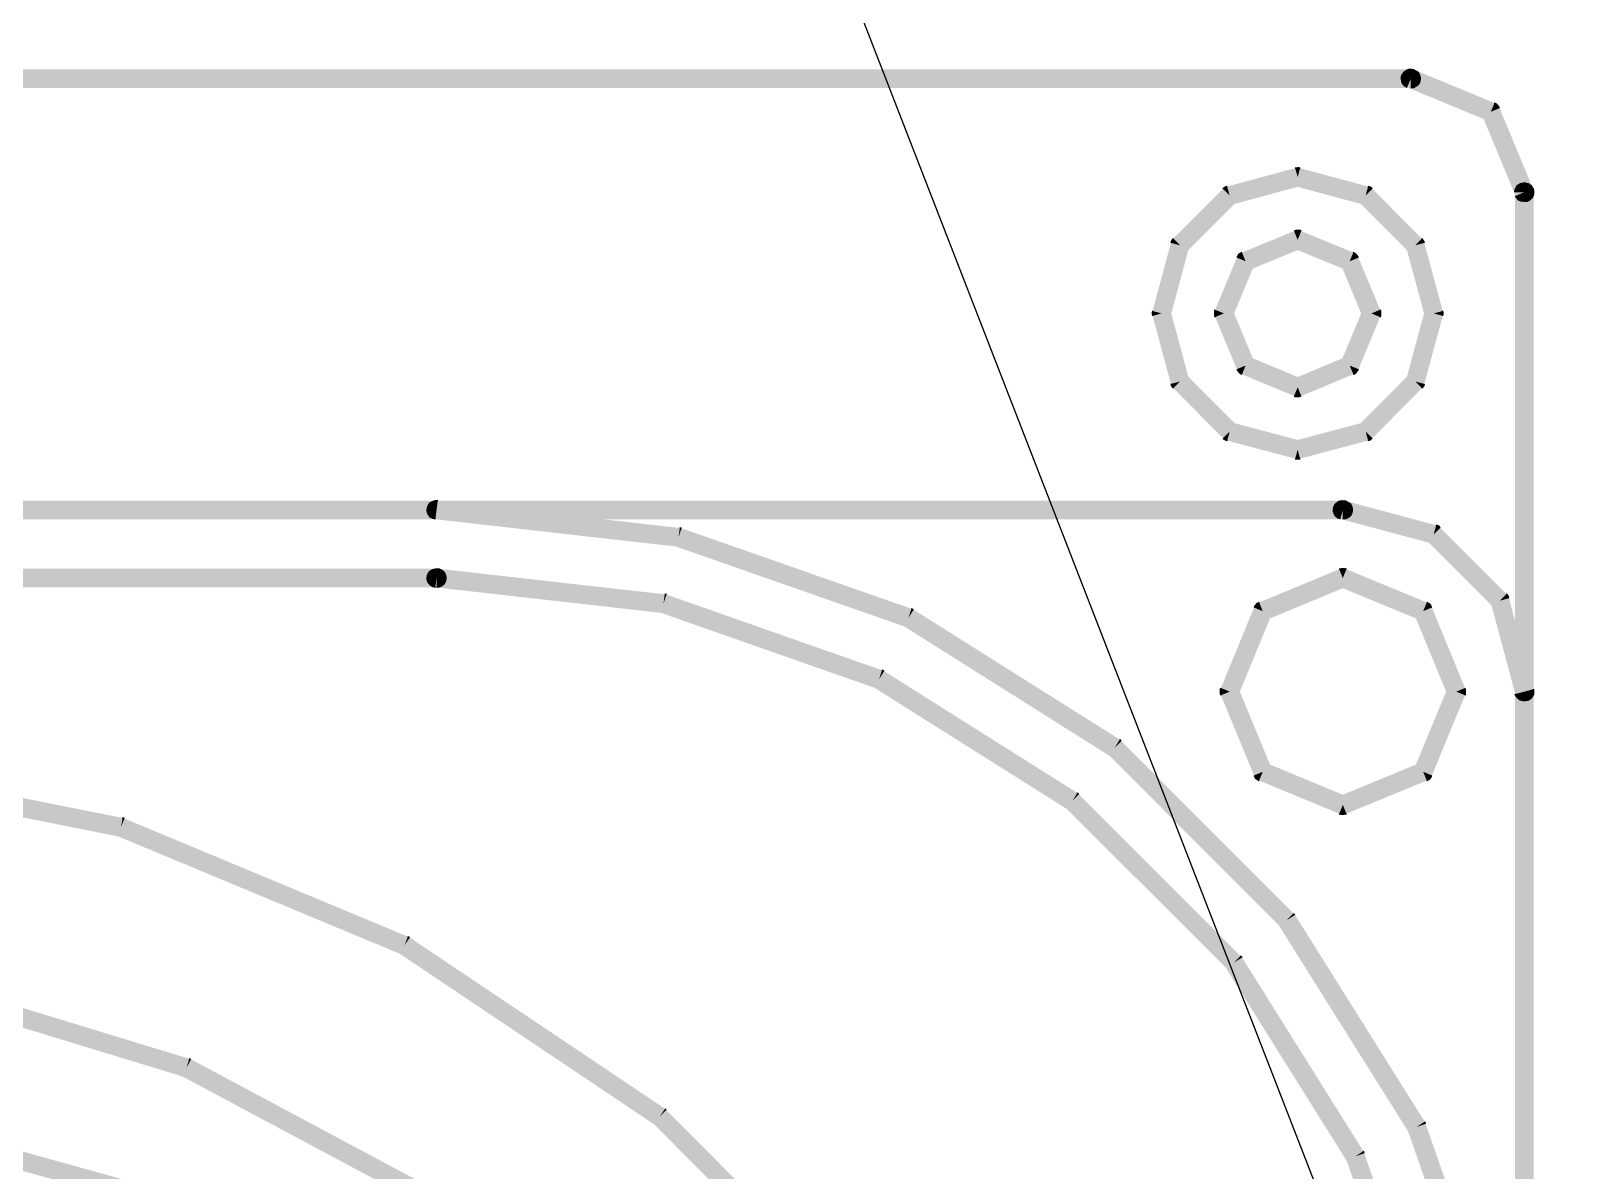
# Model space of a CAD drawing. Header units: millimetres. Extents: x -27384 to -11847, y 105622 to 113060.
# Drawn here: x -20697.3 to -20628.7, y 111512.5 to 111562.7 of the extents above; entities that cross this region are included whole.
import ezdxf

# ---------------------------------------------------------------- set-up
doc = ezdxf.new("R2010")
doc.units = ezdxf.units.MM
doc.linetypes.add('DASHDOT', pattern=[25.4, 12.7, -6.35, 0, -6.35])
doc.linetypes.add('HIDDEN', pattern=[9.524999999999999, 6.35, -3.175])
doc.layers.get('0').update_dxf_attribs({"color": 1, "linetype": 'DASHDOT'})
for name, color, linetype in [('01粗实线', 7, 'Continuous'), ('1', 4, 'Continuous'), ('3', 6, 'HIDDEN')]:
    doc.layers.add(name, color=color, linetype=linetype)

# ---------------------------------------------------------------- blocks, each defined once
blk = doc.blocks.new('G$CBD4B754B')
at = {"transparency": 33554559}
for points in [[(-76.88780595131175, 99.44467736022489), (-76.88780595131175, 99.03308769360774), (-76.88780595131175, 98.6214980269906), (76.7816128878585, 98.6214980269906), (76.7816128878585, 99.03308769360774), (76.7816128878585, 99.44467736022489)], [(76.7816128878585, 99.03308769360774), (76.6226894756619, 98.647863201365), (76.51649641220865, 98.70132591606762), (76.43740088908817, 98.79433639233139), (76.38393817438555, 98.90052945578282), (76.3707555871988, 99.01990510642008), (76.3707555871988, 99.13928075705826), (76.42421830190142, 99.24547382050969), (76.5033138250219, 99.33848429677346), (76.5963243012884, 99.40439723270902), (76.70251736473801, 99.44467736022489), (76.82189301537801, 99.44467736022489), (76.94126866601437, 99.41757981989576)], [(80.14903154818967, 97.18825785337867), (80.3079549603899, 97.5727499796667), (80.46687837259014, 97.95797447190944), (76.94126866601437, 99.41757981989576), (76.7816128878585, 99.03308769360774), (76.6226894756619, 98.647863201365)], [(76.7816128878585, 99.03308769360774), (76.7816128878585, 99.44467736022489), (76.9009885384985, 99.43149477303723), (77.0071816019481, 99.37803205833461), (77.1001920782146, 99.31138675644524), (77.16610501414834, 99.20519369299382), (77.19247018852184, 99.08581804235564), (77.19247018852184, 98.97962497890421), (77.16610501414834, 98.86024932826604), (77.1001920782146, 98.75405626481552), (77.0071816019481, 98.68814332888087), (76.9009885384985, 98.63468061417734), (76.7816128878585, 98.6214980269906)], [(81.39478603736643, 93.86990771202181), (81.77927816365263, 94.02956349017586), (82.16377028994248, 94.18848690237519), (80.69244708667975, 97.73240575782074), (80.3079549603899, 97.5727499796667), (79.92346283410006, 97.41382656746737)], [(80.3079549603899, 97.5727499796667), (80.69244708667975, 97.73240575782074), (80.66534954635063, 97.78513610656864), (80.62580178478674, 97.83859882127217), (80.5862540232265, 97.87814658283332), (80.54670626166626, 97.9184267103492), (80.46687837259014, 97.95797447190944)], [(71.90405562865999, 94.29467996582662), (71.79786256521038, 94.6930870452561), (71.69166950175713, 95.09076175873179), (68.69629274648469, 94.28149737863896), (68.8024858099343, 93.88309029920947), (68.90794650743192, 93.48541558573379)], [(71.79786256521038, 94.6930870452561), (71.90405562865999, 95.09076175873179), (71.85059291395737, 95.10394434591853), (71.78467997802363, 95.10394434591853), (71.69166950175713, 95.09076175873179)], [(74.68777862298884, 93.48541558573379), (74.79323932048283, 93.88309029920947), (74.89943238393607, 94.28149737863896), (71.90405562865999, 95.09076175873179), (71.79786256521038, 94.6930870452561), (71.69166950175713, 94.29467996582662)], [(69.09396745995764, 93.5908762832305), (68.8024858099343, 93.88309029920947), (68.51027179395533, 94.17530431518844), (66.32342705281917, 91.9855301102316), (66.61490870284251, 91.69331609425262), (66.90639035286586, 91.40110207827365)], [(68.8024858099343, 93.88309029920947), (68.69629274648469, 94.28149737863896), (68.64283003178207, 94.26831479145221), (68.59009968303144, 94.24194961707781), (68.51027179395533, 94.17530431518844)], [(76.68933477755127, 91.40110207827365), (76.98081642757461, 91.69331609425262), (77.27229807759795, 91.9855301102316), (75.0854533364618, 94.17530431518844), (74.79323932048283, 93.88309029920947), (74.50175767045948, 93.5908762832305)], [(74.79323932048283, 93.88309029920947), (75.0854533364618, 94.17530431518844), (75.04517320894593, 94.2148520767496), (74.99244286019893, 94.25513220426546), (74.89943238393607, 94.28149737863896)], [(81.77927816365263, 94.02956349017586), (81.3684208629893, 94.02956349017586), (81.38160345017968, 94.14893914081404), (81.43433379892667, 94.25513220426546), (81.50097910081604, 94.34741031457452), (81.60717216426565, 94.4140556164648), (81.72581544895002, 94.44042079083829), (81.83200851239963, 94.44042079083829), (81.95138416303962, 94.4140556164648), (82.05757722648923, 94.34741031457452), (82.1234901624266, 94.25513220426546), (82.17695287712922, 94.14893914081404), (82.19013546431597, 94.02956349017586)], [(82.19013546431597, 94.02956349017586), (81.77927816365263, 94.02956349017586), (81.3684208629893, 94.02956349017586), (81.3684208629893, -125.9094535041359), (81.77927816365263, -125.9094535041359), (82.19013546431597, -125.9094535041359)], [(81.77927816365263, 94.02956349017586), (82.16377028994248, 94.18848690237519), (82.19013546431597, 94.06911125173701), (82.19013546431597, 93.94973560109884), (82.15058770275573, 93.84354253764832), (82.08394240086272, 93.75053206138364), (81.99093192459986, 93.67070417230661), (81.88547122710588, 93.61797382355871), (81.76609557646589, 93.61797382355871), (81.64671992582953, 93.63115641074637), (81.54052686237628, 93.68388675949427), (81.46069897330017, 93.7637146485713), (81.39478603736643, 93.86990771202181)], [(66.61490870284251, 91.69331609425262), (66.32342705281917, 91.9855301102316), (66.28387929125893, 91.94524998271572), (66.24359916374306, 91.89251963396782), (66.21723398936956, 91.79950915770405)], [(71.95678597740698, 91.54757526924095), (71.79786256521038, 91.93206739552897), (71.63893915301014, 92.31729188777263), (69.34590134842074, 91.37473690390016), (69.50482476062098, 90.9895124116565), (69.66374817282122, 90.60502028536848)], [(71.79786256521038, 91.93206739552897), (71.95678597740698, 92.31729188777263), (71.90405562865999, 92.34365706214612), (71.83741032677062, 92.34365706214612), (71.78467997802363, 92.34365706214612), (71.71803467613063, 92.34365706214612), (71.63893915301014, 92.31729188777263)], [(73.93197695759955, 90.60502028536848), (74.09090036979615, 90.9895124116565), (74.24982378199638, 91.37473690390016), (71.95678597740698, 92.31729188777263), (71.79786256521038, 91.93206739552897), (71.63893915301014, 91.54757526924095)], [(76.98081642757461, 91.69331609425262), (77.3784911410512, 91.79950915770405), (77.36530855386445, 91.85223950645195), (77.33894337949096, 91.90570222115548), (77.27229807759795, 91.9855301102316)], [(67.0125834163191, 91.5871230308021), (66.61490870284251, 91.69331609425262), (66.21723398936956, 91.79950915770405), (65.40870197522963, 88.79973820670057), (65.80637668870622, 88.69354514324914), (66.20405140217918, 88.58735207979862)], [(69.50482476062098, 90.9895124116565), (69.34590134842074, 91.37473690390016), (69.29243863371812, 91.34837172952575), (69.23970828497113, 91.32127418919663), (69.19942815745526, 91.28172642763548), (69.15988039589502, 91.22899607888758), (69.12033263433477, 91.14916818981055)], [(74.09090036979615, 90.9895124116565), (74.47539249608599, 91.14916818981055), (74.44902732171249, 91.20189853855845), (74.40947956014861, 91.25536125326198), (74.36919943263274, 91.29490901482313), (74.3296516710725, 91.335189142339), (74.24982378199638, 91.37473690390016)], [(77.39167372823795, 88.58735207979862), (77.78934844171454, 88.69354514324914), (78.18702315518749, 88.79973820670057), (77.3784911410512, 91.79950915770405), (76.98081642757461, 91.69331609425262), (76.58314171410166, 91.5871230308021)], [(69.88931688691082, 90.83058899945718), (69.50482476062098, 90.9895124116565), (69.12033263433477, 91.14916818981055), (68.16605979518499, 88.85320092140319), (68.5505519214712, 88.69354514324914), (68.93504404776104, 88.53462173105072)], [(74.66068108265972, 88.53462173105072), (75.04517320894593, 88.69354514324914), (75.42966533523577, 88.85320092140319), (74.47539249608599, 91.14916818981055), (74.09090036979615, 90.9895124116565), (73.70640824350994, 90.83058899945718)], [(65.80637668870622, 88.69354514324914), (65.40870197522963, 88.79973820670057), (65.39551938804289, 88.74700785795267), (65.39551938804289, 88.68036255606239), (65.40870197522963, 88.58735207979862)], [(66.20405140217918, 88.79973820670057), (65.80637668870622, 88.69354514324914), (65.40870197522963, 88.58735207979862), (66.21723398936956, 85.58758112879514), (66.61490870284251, 85.69377419224566), (67.0125834163191, 85.79996725569708)], [(68.5505519214712, 88.69354514324914), (68.16605979518499, 88.85320092140319), (68.13969462080786, 88.79973820670057), (68.13969462080786, 88.73382527076501), (68.13969462080786, 88.68036255606239), (68.13969462080786, 88.61371725417212), (68.16605979518499, 88.53462173105072)], [(68.93504404776104, 88.85320092140319), (68.5505519214712, 88.69354514324914), (68.16605979518499, 88.53462173105072), (69.12033263433477, 86.23792209668864), (69.50482476062098, 86.39757787484268), (69.88931688691082, 86.5565012870411)], [(73.70640824350994, 86.5565012870411), (74.09090036979615, 86.39757787484268), (74.47539249608599, 86.23792209668864), (75.42966533523577, 88.53462173105072), (75.04517320894593, 88.69354514324914), (74.66068108265972, 88.85320092140319)], [(75.04517320894593, 88.69354514324914), (75.42966533523577, 88.53462173105072), (75.45603050960926, 88.58735207979862), (75.45603050960926, 88.65399738168799), (75.45603050960926, 88.7067277304368), (75.45603050960926, 88.77337303232616), (75.42966533523577, 88.85320092140319)], [(76.58314171410166, 85.79996725569708), (76.98081642757461, 85.69377419224566), (77.3784911410512, 85.58758112879514), (78.18702315518749, 88.58735207979862), (77.78934844171454, 88.69354514324914), (77.39167372823795, 88.79973820670057)], [(77.78934844171454, 88.69354514324914), (78.18702315518749, 88.58735207979862), (78.20020574237424, 88.64081479450124), (78.20020574237424, 88.7067277304368), (78.18702315518749, 88.79973820670057)], [(69.66374817282122, 86.7820700011307), (69.50482476062098, 86.39757787484268), (69.34590134842074, 86.01235338259903), (71.63893915301014, 85.05734817749453), (71.79786256521038, 85.44184030378256), (71.95678597740698, 85.8270647960262)], [(71.63893915301014, 85.8270647960262), (71.79786256521038, 85.44184030378256), (71.95678597740698, 85.05734817749453), (74.24982378199638, 86.01235338259903), (74.09090036979615, 86.39757787484268), (73.93197695759955, 86.7820700011307)], [(66.90639035286586, 85.98598820822554), (66.61490870284251, 85.69377419224566), (66.32342705281917, 85.4022925422214), (68.51027179395533, 83.198603384124), (68.8024858099343, 83.49081740010297), (69.09396745995764, 83.78303141608194)], [(69.50482476062098, 86.39757787484268), (69.12033263433477, 86.23792209668864), (69.14669780870827, 86.18519174793983), (69.18624557026851, 86.1317290332372), (69.22652569778438, 86.09218127167605), (69.26607345934463, 86.0526335101149), (69.34590134842074, 86.01235338259903)], [(74.09090036979615, 86.39757787484268), (74.24982378199638, 86.01235338259903), (74.303286496699, 86.03945092292815), (74.35601684544599, 86.0789986844893), (74.39556460700987, 86.11854644605046), (74.43584473452574, 86.15882657356633), (74.47539249608599, 86.23792209668864)], [(74.50175767045948, 83.78303141608194), (74.79323932048283, 83.49081740010297), (75.0854533364618, 83.198603384124), (77.27229807759795, 85.4022925422214), (76.98081642757461, 85.69377419224566), (76.68933477755127, 85.98598820822554)], [(66.61490870284251, 85.69377419224566), (66.21723398936956, 85.58758112879514), (66.23041657655631, 85.53485078004724), (66.2567817509298, 85.48138806534371), (66.32342705281917, 85.4022925422214)], [(71.79786256521038, 85.44184030378256), (71.63893915301014, 85.05734817749453), (71.69166950175713, 85.03025063716541), (71.7583148036465, 85.03025063716541), (71.81104515239713, 85.03025063716541), (71.8776904542865, 85.03025063716541), (71.95678597740698, 85.05734817749453)], [(76.98081642757461, 85.69377419224566), (77.27229807759795, 85.4022925422214), (77.31184583916183, 85.44184030378256), (77.3521259666777, 85.49530301848608), (77.3784911410512, 85.58758112879514)], [(68.90794650743192, 83.88922447953337), (68.8024858099343, 83.49081740010297), (68.69629274648469, 83.09241032067257), (71.69166950175713, 82.2963285277674), (71.79786256521038, 82.69473560719689), (71.90405562865999, 83.09241032067257)], [(71.69166950175713, 83.09241032067257), (71.79786256521038, 82.69473560719689), (71.90405562865999, 82.2963285277674), (74.89943238393607, 83.09241032067257), (74.79323932048283, 83.49081740010297), (74.68777862298884, 83.88922447953337)], [(68.8024858099343, 83.49081740010297), (68.51027179395533, 83.198603384124), (68.5505519214712, 83.15905562256285), (68.60328227021819, 83.1195078610017), (68.69629274648469, 83.09241032067257)], [(74.79323932048283, 83.49081740010297), (74.89943238393607, 83.09241032067257), (74.95289509863869, 83.10559290785932), (75.00562544738568, 83.13269044818844), (75.0854533364618, 83.198603384124)], [(71.79786256521038, 82.69473560719689), (71.69166950175713, 82.2963285277674), (71.74513221645975, 82.28314594057974), (71.81104515239713, 82.28314594057974), (71.90405562865999, 82.2963285277674)], [(-73.8924291960393, 80.45149868753833), (-73.8924291960393, 80.03990902092119), (-73.8924291960393, 79.62831935430404), (73.78623613258605, 79.62831935430404), (73.78623613258605, 80.03990902092119), (73.78623613258605, 80.45149868753833)], [(33.87448869195214, 80.03990902092119), (33.82102597724952, 79.62831935430404), (33.71483291379991, 79.65541689463316), (33.60937221630229, 79.72132983056781), (33.52954432722618, 79.80115771964483), (33.47681397847555, 79.90735078309626), (33.4636313912888, 80.02672643373444), (33.47681397847555, 80.14610208437261), (33.51636174003943, 80.25229514782313), (33.59618962911554, 80.3453056240869), (33.68846773942278, 80.41195092597718), (33.80784339006277, 80.45149868753833), (33.92721904069913, 80.45149868753833)], [(44.47841535200496, 78.42064789478081), (44.53187806670758, 78.83223756139796), (44.58460841545821, 79.24382722801602), (33.92721904069913, 80.45149868753833), (33.87448869195214, 80.03990902092119), (33.82102597724952, 79.62831935430404)], [(73.78623613258605, 80.03990902092119), (73.68004306913645, 79.64150194149079), (73.5738500056832, 79.68178206900666), (73.48157189537596, 79.76160995808368), (73.41492659348296, 79.85388806839273), (73.37537883192272, 79.97326371903091), (73.37537883192272, 80.0933717356238), (73.40174400629621, 80.19956479907523), (73.46765694223359, 80.30575786252575), (73.5474848313097, 80.38485338564806), (73.65367789475931, 80.43831610035159), (73.7730535453993, 80.45149868753833), (73.89242919603566, 80.43831610035159)], [(77.68315537826129, 78.5663887197934), (77.78934844171454, 78.9647957992238), (77.89554150516415, 79.36320287865328), (73.89242919603566, 80.43831610035159), (73.78623613258605, 80.03990902092119), (73.68004306913645, 79.64150194149079)], [(73.78623613258605, 80.03990902092119), (73.78623613258605, 80.45149868753833), (73.90561178322241, 80.43831610035159), (74.01180484667566, 80.38485338564806), (74.1040829569829, 80.31894044971341), (74.1707282588759, 80.21274738626198), (74.19709343324939, 80.0933717356238), (74.19709343324939, 79.98717867217329), (74.1707282588759, 79.86780302153511), (74.1040829569829, 79.76160995808368), (74.01180484667566, 79.69496465619432), (73.90561178322241, 79.64150194149079), (73.78623613258605, 79.62831935430404)], [(54.52574388638459, 74.88991162652292), (54.65830212421133, 75.2883187059524), (54.79086036203444, 75.6867257853828), (44.66443630453432, 79.23064464082836), (44.53187806670758, 78.83223756139796), (44.39931982888447, 78.43383048196847)], [(80.41414802383952, 75.75263872131745), (80.7056296738665, 76.04485273729733), (80.99711132388984, 76.3370667532763), (78.08083009173788, 79.25700981520276), (77.78934844171454, 78.9647957992238), (77.49786679168756, 78.67258178324482)], [(77.78934844171454, 78.9647957992238), (78.08083009173788, 79.25700981520276), (78.04128233017764, 79.29655757676392), (77.98781961547502, 79.33683770427979), (77.89554150516415, 79.36320287865328)], [(-33.97994938944976, 77.45172773653485), (-33.97994938944976, 77.0401380699177), (-33.97994938944976, 76.62928076925527), (33.87448869195214, 76.62928076925527), (33.87448869195214, 77.0401380699177), (33.87448869195214, 77.45172773653485)], [(33.87448869195214, 77.0401380699177), (33.82102597724952, 76.62928076925527), (33.71483291379991, 76.65564594362968), (33.60937221630229, 76.72155887956433), (33.52954432722618, 76.80138676864135), (33.47681397847555, 76.90757983209278), (33.4636313912888, 77.02695548273095), (33.47681397847555, 77.14633113336913), (33.51636174003943, 77.25252419681965), (33.59618962911554, 77.34553467308342), (33.68846773942278, 77.4121799749737), (33.80784339006277, 77.45172773653485), (33.92721904069913, 77.45172773653485)], [(43.81562416287852, 75.50070483285526), (43.86908687758478, 75.9122944994715), (43.92181722633177, 76.32388416608956), (33.92721904069913, 77.45172773653485), (33.87448869195214, 77.0401380699177), (33.82102597724952, 76.62928076925527)], [(33.87448869195214, 77.0401380699177), (33.87448869195214, 77.45172773653485), (33.99386434258849, 77.4385451493481), (34.09932504008611, 77.38581480059929), (34.19233551634898, 77.31916949870993), (34.25898081824198, 77.2129764352585), (34.28534599261548, 77.09360078462032), (34.28534599261548, 76.9874077211698), (34.25898081824198, 76.86803207053163), (34.19233551634898, 76.7618390070802), (34.09932504008611, 76.69519370519083), (33.99386434258849, 76.64246335644202), (33.87448869195214, 76.62928076925527)], [(73.94515954478629, 76.65564594362968), (73.78623613258605, 77.0401380699177), (73.62731272038582, 77.42536256216044), (70.10097064785805, 75.96502484822031), (70.25989406005465, 75.58053272193229), (70.41954983821051, 75.19530822968864)], [(73.78623613258605, 77.0401380699177), (73.94515954478629, 77.42536256216044), (73.89242919603566, 77.45172773653485), (73.8257838941463, 77.45172773653485), (73.7730535453993, 77.45172773653485), (73.70640824350994, 77.45172773653485), (73.62731272038582, 77.42536256216044)], [(77.16610501414834, 75.19530822968864), (77.32502842634858, 75.58053272193229), (77.48468420450081, 75.96502484822031), (73.94515954478629, 77.42536256216044), (73.78623613258605, 77.0401380699177), (73.62731272038582, 76.65564594362968)], [(53.22725904846084, 72.1823546914984), (53.35981728628758, 72.5807617709279), (53.49237552411432, 72.97916885035829), (44.00164511540788, 76.3107015789019), (43.86908687758478, 75.9122944994715), (43.73652863975803, 75.51388742004201)], [(81.38160345017968, 71.9304208030353), (81.77927816365263, 72.03661386648582), (82.17695287712922, 72.14280692993725), (81.10330438733945, 76.15104580074785), (80.7056296738665, 76.04485273729733), (80.3079549603899, 75.9386596738459)], [(80.7056296738665, 76.04485273729733), (81.10330438733945, 76.15104580074785), (81.0901218001527, 76.20450851545138), (81.06302425982358, 76.25723886419928), (80.99711132388984, 76.3370667532763)], [(63.51333888411682, 69.20968128082404), (63.73890759820642, 69.56780823273766), (63.9637439463404, 69.92666755060691), (54.8838708382973, 75.64644565786693), (54.65830212421133, 75.2883187059524), (54.43346577607372, 74.93019175403879)], [(70.64438618634449, 75.42087694377824), (70.25989406005465, 75.58053272193229), (69.87613429972407, 75.7394561341307), (68.41799368364809, 72.19626964463987), (68.8024858099343, 72.03661386648582), (69.18624557026851, 71.8776904542874)], [(70.25989406005465, 75.58053272193229), (70.10097064785805, 75.96502484822031), (70.04824029910742, 75.9386596738459), (69.9947775844048, 75.9122944994715), (69.95522982284456, 75.85883178476888), (69.91568206128431, 75.81928402320773), (69.87613429972407, 75.7394561341307)], [(78.39867691613472, 71.8776904542874), (78.78316904242456, 72.03661386648582), (79.16766116871077, 72.19626964463987), (77.70952055263479, 75.7394561341307), (77.32502842634858, 75.58053272193229), (76.94126866601437, 75.42087694377824)], [(77.32502842634858, 75.58053272193229), (77.70952055263479, 75.7394561341307), (77.68315537826129, 75.79291884883423), (77.6567902038878, 75.84564919758213), (77.61724244232755, 75.885929325098), (77.56377972762493, 75.92547708665916), (77.48468420450081, 75.96502484822031)], [(61.6443409673775, 66.86025129771315), (61.86990968146711, 67.21837824962768), (62.09474602960108, 67.57723756749692), (53.58465363442156, 72.93888872284242), (53.35981728628758, 72.5807617709279), (53.13424857219798, 72.22263481901427)], [(68.8024858099343, 72.03661386648582), (68.41799368364809, 72.19626964463987), (68.39089614331897, 72.14280692993725), (68.39089614331897, 72.07616162804698), (68.39089614331897, 72.02343127929907), (68.39089614331897, 71.9567859774088), (68.41799368364809, 71.8776904542874)], [(69.18624557026851, 72.19626964463987), (68.8024858099343, 72.03661386648582), (68.41799368364809, 71.8776904542874), (69.87613429972407, 68.3469541860286), (70.25989406005465, 68.50587759822702), (70.64438618634449, 68.66553337638106)], [(76.94126866601437, 68.66553337638106), (77.32502842634858, 68.50587759822702), (77.70952055263479, 68.3469541860286), (79.16766116871077, 71.8776904542874), (78.78316904242456, 72.03661386648582), (78.39867691613472, 72.19626964463987)], [(78.78316904242456, 72.03661386648582), (79.16766116871077, 71.8776904542874), (79.1940263430879, 71.9304208030353), (79.1940263430879, 71.99706610492467), (79.1940263430879, 72.04979645367348), (79.1940263430879, 72.11644175556285), (79.16766116871077, 72.19626964463987)], [(81.77927816365263, 72.03661386648582), (82.17695287712922, 72.14280692993725), (82.19013546431597, 72.02343127929907), (82.17695287712922, 71.9040556286609), (82.1234901624266, 71.79786256520947), (82.04439463930248, 71.71803467613336), (81.93820157585287, 71.6521217401978), (81.83200851239963, 71.62502419986868), (81.71263286176327, 71.62502419986868), (81.59325721112691, 71.66530432738455), (81.50097910081604, 71.7312172633201), (81.42115121173993, 71.82422773958388), (81.38160345017968, 71.9304208030353)], [(71.02887831263433, 61.68388872894047), (71.32035996265768, 61.97610274492035), (71.61257397863665, 62.26831676089932), (64.03038924822977, 69.86002224871663), (63.73890759820642, 69.56780823273766), (63.44669358222745, 69.27632658271341)], [(19.8899607843814, 65.65257983819083), (19.96905630750189, 66.06416950480798), (20.04888419658164, 66.47575917142512), (6.793792780023068, 69.11667080455936), (6.713964890946954, 68.70508113794222), (6.63413700187084, 68.29349147132507)], [(70.41954983821051, 68.89110209047067), (70.25989406005465, 68.50587759822702), (70.10097064785805, 68.12138547193899), (73.62731272038582, 66.66104775799886), (73.78623613258605, 67.0462722502416), (73.94515954478629, 67.43076437652962)], [(73.62731272038582, 67.43076437652962), (73.78623613258605, 67.0462722502416), (73.94515954478629, 66.66104775799886), (77.48468420450081, 68.12138547193899), (77.32502842634858, 68.50587759822702), (77.16610501414834, 68.89110209047067)], [(70.25989406005465, 68.50587759822702), (69.87613429972407, 68.3469541860286), (69.90249947409757, 68.29349147132507), (69.92886464847106, 68.24076112257717), (69.98159499721805, 68.20121336101602), (70.02187512473392, 68.16093323350015), (70.10097064785805, 68.12138547193899)], [(77.32502842634858, 68.50587759822702), (77.48468420450081, 68.12138547193899), (77.53741455325144, 68.1477506463134), (77.59014490199843, 68.1741158206869), (77.6304250295143, 68.21439594820276), (77.66997279107454, 68.26712629695157), (77.70952055263479, 68.3469541860286)], [(68.69629274648469, 59.81269371433791), (68.98777439650803, 60.10490773031688), (69.27925604653137, 60.39638938034113), (62.16139133149409, 67.51059226560665), (61.86990968146711, 67.21837824962768), (61.57769566548814, 66.92689659960342)], [(73.78623613258605, 67.0462722502416), (73.62731272038582, 66.66104775799886), (73.68004306913645, 66.63468258362445), (73.74668837102581, 66.63468258362445), (73.7994187197728, 66.63468258362445), (73.86533165570654, 66.63468258362445), (73.94515954478629, 66.66104775799886)], [(32.29697242523616, 60.47621726941816), (32.4558958374364, 60.86144176166181), (32.61481924963664, 61.24593388794983), (20.12871208565775, 66.448661631096), (19.96905630750189, 66.06416950480798), (19.81013289530529, 65.67894501256524)], [(76.67615219036452, 52.6457604803245), (77.03354677632524, 52.87132919441319), (77.39167372823795, 53.0968979085028), (71.67848691457039, 62.20167145900905), (71.32035996265768, 61.97610274492035), (70.96296537669696, 61.75053403083075)], [(43.45749721096581, 52.97752225786462), (43.69624851224216, 53.32246662259149), (43.93499981351852, 53.66741098731927), (32.69464713871275, 61.20638612638868), (32.4558958374364, 60.86144176166181), (32.21714453616005, 60.51576503097931)], [(73.97152471915979, 51.3450785445375), (74.3296516710725, 51.5706472586271), (74.68777862298884, 51.7962159727158), (69.34590134842074, 60.33047644440649), (68.98777439650803, 60.10490773031688), (68.62964744459532, 59.87933901622819)], [(22.73959671464399, 55.07428598655679), (22.85897236528035, 55.47269306598628), (22.97834801592035, 55.87036777946196), (11.75117792830133, 59.29491098426934), (11.63180227766497, 58.89650390483985), (11.51242662702498, 58.49882919136417)], [(33.01249396311323, 49.56616164024399), (33.2116975028257, 49.93820354529998), (33.41016867658618, 50.30951308440126), (23.05744353904083, 55.84400260508846), (22.85897236528035, 55.47269306598628), (22.66050119151987, 55.10065116093028)], [(19.98223889468863, 49.72581741839804), (20.08843195814188, 50.12349213187281), (20.19462502159149, 50.52189921130321), (8.370576680783415, 53.7999692251442), (8.265115983289434, 53.40229451166852), (8.158922919836186, 53.00388743223903)], [(52.94895998562424, 43.4340615004121), (53.24044163565122, 43.72627551639107), (53.53192328567457, 44.01848953237004), (43.98773016226551, 53.61468063857046), (43.69624851224216, 53.32246662259149), (43.40476686221882, 53.03025260661252)], [(80.17539672256316, 42.59843194594487), (80.57307143603975, 42.7309901837707), (80.97074614951634, 42.86354842159562), (77.43122148979819, 53.00388743223903), (77.03354677632524, 52.87132919441319), (76.63587206284865, 52.73877095658827)], [(77.2591154904112, 41.93490839086462), (77.6567902038878, 42.06746662868954), (78.05446491736438, 42.20002486651538), (74.72732638454909, 51.70320549645203), (74.3296516710725, 51.5706472586271), (73.93197695759955, 51.43735665484655)]]:
    blk.add_hatch(color=7, dxfattribs=at).paths.add_polyline_path(points, flags=16)
for p, q in [((44.66443630453432, 79.23064464082836), (44.58460841545821, 79.24382722801602)), ((44.00164511540788, 76.3107015789019), (43.92181722633177, 76.32388416608956)), ((54.8838708382973, 75.64644565786693), (54.79086036203444, 75.6867257853828)), ((53.58465363442156, 72.93888872284242), (53.49237552411432, 72.97916885035829)), ((64.03038924822977, 69.86002224871663), (63.9637439463404, 69.92666755060691)), ((62.16139133149409, 67.51059226560665), (62.09474602960108, 67.57723756749692)), ((20.12871208565775, 66.448661631096), (20.04888419658164, 66.47575917142512)), ((71.67848691457039, 62.20167145900905), (71.61257397863665, 62.26831676089932)), ((32.69464713871275, 61.20638612638868), (32.61481924963664, 61.24593388794983)), ((69.34590134842074, 60.33047644440649), (69.27925604653137, 60.39638938034113)), ((23.05744353904083, 55.84400260508846), (22.97834801592035, 55.87036777946196)), ((43.98773016226551, 53.61468063857046), (43.93499981351852, 53.66741098731927)), ((77.43122148979819, 53.00388743223903), (77.39167372823795, 53.0968979085028)), ((74.72732638454909, 51.70320549645203), (74.68777862298884, 51.7962159727158))]:
    blk.add_line(p, q)
for points in [[(76.6226894756619, 98.647863201365), (76.51649641220865, 98.70132591606762), (76.43740088908817, 98.79433639233139), (76.38393817438555, 98.90052945578282), (76.3707555871988, 99.01990510642008), (76.3707555871988, 99.13928075705826), (76.42421830190142, 99.24547382050969), (76.5033138250219, 99.33848429677346), (76.5963243012884, 99.40439723270902), (76.70251736473801, 99.44467736022489), (76.82189301537801, 99.44467736022489), (76.94126866601437, 99.41757981989576)], [(76.7816128878585, 99.44467736022489), (76.9009885384985, 99.43149477303723), (77.0071816019481, 99.37803205833461), (77.1001920782146, 99.31138675644524), (77.16610501414834, 99.20519369299382), (77.19247018852184, 99.08581804235564), (77.19247018852184, 98.97962497890421), (77.16610501414834, 98.86024932826604), (77.1001920782146, 98.75405626481552), (77.0071816019481, 98.68814332888087), (76.9009885384985, 98.63468061417734), (76.7816128878585, 98.6214980269906)], [(80.69244708667975, 97.73240575782074), (80.66534954635063, 97.78513610656864), (80.62580178478674, 97.83859882127217), (80.5862540232265, 97.87814658283332), (80.54670626166626, 97.9184267103492), (80.46687837259014, 97.95797447190944)], [(71.90405562865999, 95.09076175873179), (71.85059291395737, 95.10394434591853), (71.78467997802363, 95.10394434591853), (71.69166950175713, 95.09076175873179)], [(68.69629274648469, 94.28149737863896), (68.64283003178207, 94.26831479145221), (68.59009968303144, 94.24194961707781), (68.51027179395533, 94.17530431518844)], [(75.0854533364618, 94.17530431518844), (75.04517320894593, 94.2148520767496), (74.99244286019893, 94.25513220426546), (74.89943238393607, 94.28149737863896)], [(81.3684208629893, 94.02956349017586), (81.38160345017968, 94.14893914081404), (81.43433379892667, 94.25513220426546), (81.50097910081604, 94.34741031457452), (81.60717216426565, 94.4140556164648), (81.72581544895002, 94.44042079083829), (81.83200851239963, 94.44042079083829), (81.95138416303962, 94.4140556164648), (82.05757722648923, 94.34741031457452), (82.1234901624266, 94.25513220426546), (82.17695287712922, 94.14893914081404), (82.19013546431597, 94.02956349017586)], [(82.16377028994248, 94.18848690237519), (82.19013546431597, 94.06911125173701), (82.19013546431597, 93.94973560109884), (82.15058770275573, 93.84354253764832), (82.08394240086272, 93.75053206138364), (81.99093192459986, 93.67070417230661), (81.88547122710588, 93.61797382355871), (81.76609557646589, 93.61797382355871), (81.64671992582953, 93.63115641074637), (81.54052686237628, 93.68388675949427), (81.46069897330017, 93.7637146485713), (81.39478603736643, 93.86990771202181)], [(66.32342705281917, 91.9855301102316), (66.28387929125893, 91.94524998271572), (66.24359916374306, 91.89251963396782), (66.21723398936956, 91.79950915770405)], [(71.95678597740698, 92.31729188777263), (71.90405562865999, 92.34365706214612), (71.83741032677062, 92.34365706214612), (71.78467997802363, 92.34365706214612), (71.71803467613063, 92.34365706214612), (71.63893915301014, 92.31729188777263)], [(77.3784911410512, 91.79950915770405), (77.36530855386445, 91.85223950645195), (77.33894337949096, 91.90570222115548), (77.27229807759795, 91.9855301102316)], [(69.34590134842074, 91.37473690390016), (69.29243863371812, 91.34837172952575), (69.23970828497113, 91.32127418919663), (69.19942815745526, 91.28172642763548), (69.15988039589502, 91.22899607888758), (69.12033263433477, 91.14916818981055)], [(74.47539249608599, 91.14916818981055), (74.44902732171249, 91.20189853855845), (74.40947956014861, 91.25536125326198), (74.36919943263274, 91.29490901482313), (74.3296516710725, 91.335189142339), (74.24982378199638, 91.37473690390016)], [(65.40870197522963, 88.79973820670057), (65.39551938804289, 88.74700785795267), (65.39551938804289, 88.68036255606239), (65.40870197522963, 88.58735207979862)], [(68.16605979518499, 88.85320092140319), (68.13969462080786, 88.79973820670057), (68.13969462080786, 88.73382527076501), (68.13969462080786, 88.68036255606239), (68.13969462080786, 88.61371725417212), (68.16605979518499, 88.53462173105072)], [(75.42966533523577, 88.53462173105072), (75.45603050960926, 88.58735207979862), (75.45603050960926, 88.65399738168799), (75.45603050960926, 88.7067277304368), (75.45603050960926, 88.77337303232616), (75.42966533523577, 88.85320092140319)], [(78.18702315518749, 88.58735207979862), (78.20020574237424, 88.64081479450124), (78.20020574237424, 88.7067277304368), (78.18702315518749, 88.79973820670057)], [(69.12033263433477, 86.23792209668864), (69.14669780870827, 86.18519174793983), (69.18624557026851, 86.1317290332372), (69.22652569778438, 86.09218127167605), (69.26607345934463, 86.0526335101149), (69.34590134842074, 86.01235338259903)], [(74.24982378199638, 86.01235338259903), (74.303286496699, 86.03945092292815), (74.35601684544599, 86.0789986844893), (74.39556460700987, 86.11854644605046), (74.43584473452574, 86.15882657356633), (74.47539249608599, 86.23792209668864)], [(66.21723398936956, 85.58758112879514), (66.23041657655631, 85.53485078004724), (66.2567817509298, 85.48138806534371), (66.32342705281917, 85.4022925422214)], [(77.27229807759795, 85.4022925422214), (77.31184583916183, 85.44184030378256), (77.3521259666777, 85.49530301848608), (77.3784911410512, 85.58758112879514)], [(71.63893915301014, 85.05734817749453), (71.69166950175713, 85.03025063716541), (71.7583148036465, 85.03025063716541), (71.81104515239713, 85.03025063716541), (71.8776904542865, 85.03025063716541), (71.95678597740698, 85.05734817749453)], [(68.51027179395533, 83.198603384124), (68.5505519214712, 83.15905562256285), (68.60328227021819, 83.1195078610017), (68.69629274648469, 83.09241032067257)], [(74.89943238393607, 83.09241032067257), (74.95289509863869, 83.10559290785932), (75.00562544738568, 83.13269044818844), (75.0854533364618, 83.198603384124)], [(71.69166950175713, 82.2963285277674), (71.74513221645975, 82.28314594057974), (71.81104515239713, 82.28314594057974), (71.90405562865999, 82.2963285277674)], [(33.82102597724952, 79.62831935430404), (33.71483291379991, 79.65541689463316), (33.60937221630229, 79.72132983056781), (33.52954432722618, 79.80115771964483), (33.47681397847555, 79.90735078309626), (33.4636313912888, 80.02672643373444), (33.47681397847555, 80.14610208437261), (33.51636174003943, 80.25229514782313), (33.59618962911554, 80.3453056240869), (33.68846773942278, 80.41195092597718), (33.80784339006277, 80.45149868753833), (33.92721904069913, 80.45149868753833)], [(73.68004306913645, 79.64150194149079), (73.5738500056832, 79.68178206900666), (73.48157189537596, 79.76160995808368), (73.41492659348296, 79.85388806839273), (73.37537883192272, 79.97326371903091), (73.37537883192272, 80.0933717356238), (73.40174400629621, 80.19956479907523), (73.46765694223359, 80.30575786252575), (73.5474848313097, 80.38485338564806), (73.65367789475931, 80.43831610035159), (73.7730535453993, 80.45149868753833), (73.89242919603566, 80.43831610035159)], [(73.78623613258605, 80.45149868753833), (73.90561178322241, 80.43831610035159), (74.01180484667566, 80.38485338564806), (74.1040829569829, 80.31894044971341), (74.1707282588759, 80.21274738626198), (74.19709343324939, 80.0933717356238), (74.19709343324939, 79.98717867217329), (74.1707282588759, 79.86780302153511), (74.1040829569829, 79.76160995808368), (74.01180484667566, 79.69496465619432), (73.90561178322241, 79.64150194149079), (73.78623613258605, 79.62831935430404)], [(78.08083009173788, 79.25700981520276), (78.04128233017764, 79.29655757676392), (77.98781961547502, 79.33683770427979), (77.89554150516415, 79.36320287865328)], [(33.82102597724952, 76.62928076925527), (33.71483291379991, 76.65564594362968), (33.60937221630229, 76.72155887956433), (33.52954432722618, 76.80138676864135), (33.47681397847555, 76.90757983209278), (33.4636313912888, 77.02695548273095), (33.47681397847555, 77.14633113336913), (33.51636174003943, 77.25252419681965), (33.59618962911554, 77.34553467308342), (33.68846773942278, 77.4121799749737), (33.80784339006277, 77.45172773653485), (33.92721904069913, 77.45172773653485)], [(33.87448869195214, 77.45172773653485), (33.99386434258849, 77.4385451493481), (34.09932504008611, 77.38581480059929), (34.19233551634898, 77.31916949870993), (34.25898081824198, 77.2129764352585), (34.28534599261548, 77.09360078462032), (34.28534599261548, 76.9874077211698), (34.25898081824198, 76.86803207053163), (34.19233551634898, 76.7618390070802), (34.09932504008611, 76.69519370519083), (33.99386434258849, 76.64246335644202), (33.87448869195214, 76.62928076925527)], [(73.94515954478629, 77.42536256216044), (73.89242919603566, 77.45172773653485), (73.8257838941463, 77.45172773653485), (73.7730535453993, 77.45172773653485), (73.70640824350994, 77.45172773653485), (73.62731272038582, 77.42536256216044)], [(81.10330438733945, 76.15104580074785), (81.0901218001527, 76.20450851545138), (81.06302425982358, 76.25723886419928), (80.99711132388984, 76.3370667532763)], [(70.10097064785805, 75.96502484822031), (70.04824029910742, 75.9386596738459), (69.9947775844048, 75.9122944994715), (69.95522982284456, 75.85883178476888), (69.91568206128431, 75.81928402320773), (69.87613429972407, 75.7394561341307)], [(77.70952055263479, 75.7394561341307), (77.68315537826129, 75.79291884883423), (77.6567902038878, 75.84564919758213), (77.61724244232755, 75.885929325098), (77.56377972762493, 75.92547708665916), (77.48468420450081, 75.96502484822031)], [(68.41799368364809, 72.19626964463987), (68.39089614331897, 72.14280692993725), (68.39089614331897, 72.07616162804698), (68.39089614331897, 72.02343127929907), (68.39089614331897, 71.9567859774088), (68.41799368364809, 71.8776904542874)], [(79.16766116871077, 71.8776904542874), (79.1940263430879, 71.9304208030353), (79.1940263430879, 71.99706610492467), (79.1940263430879, 72.04979645367348), (79.1940263430879, 72.11644175556285), (79.16766116871077, 72.19626964463987)], [(82.17695287712922, 72.14280692993725), (82.19013546431597, 72.02343127929907), (82.17695287712922, 71.9040556286609), (82.1234901624266, 71.79786256520947), (82.04439463930248, 71.71803467613336), (81.93820157585287, 71.6521217401978), (81.83200851239963, 71.62502419986868), (81.71263286176327, 71.62502419986868), (81.59325721112691, 71.66530432738455), (81.50097910081604, 71.7312172633201), (81.42115121173993, 71.82422773958388), (81.38160345017968, 71.9304208030353)], [(69.87613429972407, 68.3469541860286), (69.90249947409757, 68.29349147132507), (69.92886464847106, 68.24076112257717), (69.98159499721805, 68.20121336101602), (70.02187512473392, 68.16093323350015), (70.10097064785805, 68.12138547193899)], [(77.48468420450081, 68.12138547193899), (77.53741455325144, 68.1477506463134), (77.59014490199843, 68.1741158206869), (77.6304250295143, 68.21439594820276), (77.66997279107454, 68.26712629695157), (77.70952055263479, 68.3469541860286)], [(73.62731272038582, 66.66104775799886), (73.68004306913645, 66.63468258362445), (73.74668837102581, 66.63468258362445), (73.7994187197728, 66.63468258362445), (73.86533165570654, 66.63468258362445), (73.94515954478629, 66.66104775799886)]]:
    blk.add_lwpolyline(points)
for points in [[(44.53187806670758, 78.83223756139796), (44.66443630453432, 79.23064464082836), (44.58460841545821, 79.24382722801602)], [(43.86908687758478, 75.9122944994715), (44.00164511540788, 76.3107015789019), (43.92181722633177, 76.32388416608956)], [(54.65830212421133, 75.2883187059524), (54.8838708382973, 75.64644565786693), (54.79086036203444, 75.6867257853828)], [(53.35981728628758, 72.5807617709279), (53.58465363442156, 72.93888872284242), (53.49237552411432, 72.97916885035829)], [(63.73890759820642, 69.56780823273766), (64.03038924822977, 69.86002224871663), (63.9637439463404, 69.92666755060691)], [(61.86990968146711, 67.21837824962768), (62.16139133149409, 67.51059226560665), (62.09474602960108, 67.57723756749692)], [(19.96905630750189, 66.06416950480798), (20.12871208565775, 66.448661631096), (20.04888419658164, 66.47575917142512)], [(71.32035996265768, 61.97610274492035), (71.67848691457039, 62.20167145900905), (71.61257397863665, 62.26831676089932)], [(32.4558958374364, 60.86144176166181), (32.69464713871275, 61.20638612638868), (32.61481924963664, 61.24593388794983)], [(68.98777439650803, 60.10490773031688), (69.34590134842074, 60.33047644440649), (69.27925604653137, 60.39638938034113)], [(22.85897236528035, 55.47269306598628), (23.05744353904083, 55.84400260508846), (22.97834801592035, 55.87036777946196)], [(43.69624851224216, 53.32246662259149), (43.98773016226551, 53.61468063857046), (43.93499981351852, 53.66741098731927)], [(77.03354677632524, 52.87132919441319), (77.43122148979819, 53.00388743223903), (77.39167372823795, 53.0968979085028)], [(74.3296516710725, 51.5706472586271), (74.72732638454909, 51.70320549645203), (74.68777862298884, 51.7962159727158)]]:
    blk.add_solid(points, dxfattribs=at)
blk = doc.blocks.new('G$C6C638B4C')
blk.add_lwpolyline([(-1.818989403545856e-11, -2.91038304567337e-11), (639.9999999999891, -2.91038304567337e-11), (640.0000000000036, -600.0000000000146), (-7.275957614183426e-12, -600.0000000000291)], close=True)
at = {"layer": '1'}
blk.add_lwpolyline([(-20.00000000001455, 19.99999999995634), (659.9999999999745, 19.9999999999709), (659.9999999999854, -620.0000000000146), (-19.99999999999636, -620.0000000000437)], close=True, dxfattribs=at)
at = {"layer": '3'}
blk.add_lwpolyline([(19.99999999999272, -20.00000000004366), (620, -20.00000000004366), (619.9999999999927, -580.0000000000146), (19.99999999999636, -580.0000000000437)], close=True, dxfattribs=at)

msp = doc.modelspace()

# ---------------------------------------------------------------- linework, layer by layer
at = {"layer": '1', "lineweight": -3, "ltscale": 0.5, "extrusion": (-0.004685415688226654, -0.01745240643729067, 0.9998367168639969)}
msp.add_line((-20927.48938410894, 112249.9273653965, 1182.065180634269), (-20559.749987441, 111303.3798653619, 1167.26624447301), dxfattribs=at)
at = {"layer": '1', "lineweight": -3, "ltscale": 2, "extrusion": (-0.004685415688226654, -0.01745240643729067, 0.9998367168639969), "elevation": -761.7737618122727}
msp.add_lwpolyline([(-55762.41944096141, 102096.2621256225), (-45696.27557504938, 104799.1427234042), (-43767.03463448276, 97614.2094060799), (-53833.17850039472, 94911.32880829813)], close=True, dxfattribs=at)
at = {"layer": '1', "extrusion": (-0.004685415688226654, -0.01745240643729067, 0.9998367168639969), "const_width": 9.147440893432856, "elevation": -761.7737618122732}
msp.add_lwpolyline([(-53581.19831907854, 95088.87696726886), (-43888.4841354353, 97691.48720767391), (-45759.11024572644, 104658.1255271676), (-55451.82442936971, 102055.5152867626), (-53581.19831907854, 95088.87696726886)], dxfattribs=at)

# ---------------------------------------------------------------- block references
at = {"layer": '01粗实线', "lineweight": -3, "ltscale": 2, "extrusion": (-0.004685415688226654, -0.01745240643729066, 0.9998367168639969), "rotation": 15.03008309191162}
for name, p in [('G$C6C638B4C', (-49137.35744931624, 102439.593784045, -679.1051985372569)), ('G$CBD4B754B', (-48905.43956376155, 102283.3697723566, -679.105198537253))]:
    msp.add_blockref(name, p, dxfattribs=at)

doc.saveas('drawing.dxf')
